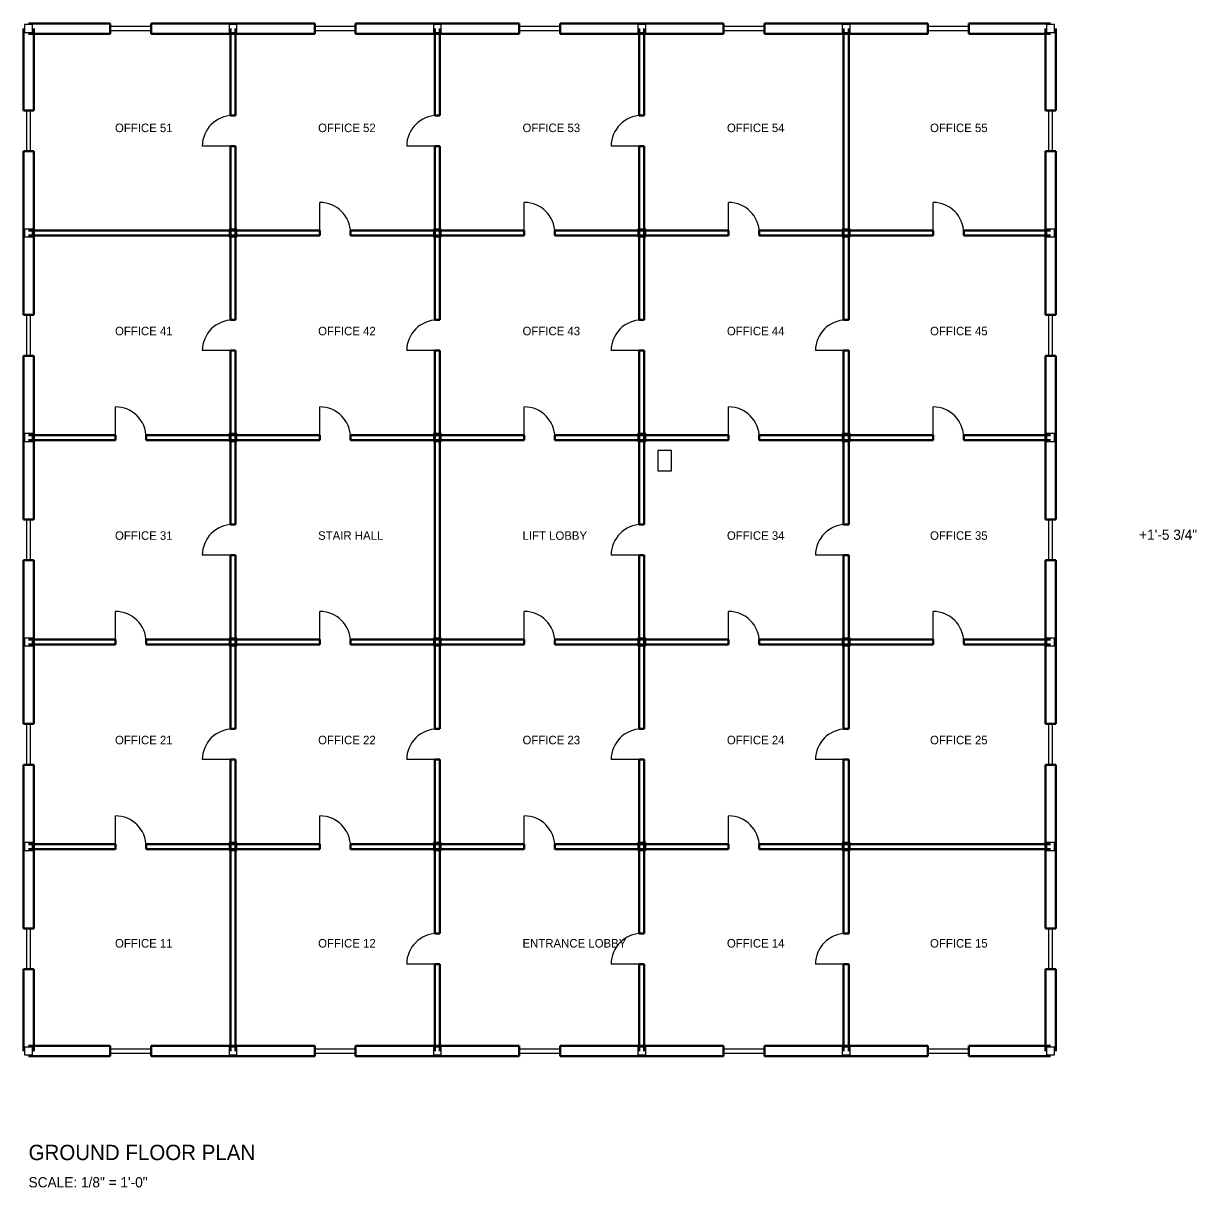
# Model space of a CAD drawing. Header units: inches. Extents: x -6 to 6388, y -158 to 2409.
# Drawn here: x -6 to 1350, y -158 to 1187 of the extents above; entities that cross this region are included whole.
import ezdxf

# ---------------------------------------------------------------- set-up
doc = ezdxf.new("R2010")
doc.units = ezdxf.units.IN
for name, color, linetype in [('COLUMN', 5, 'CONTINUOUS'), ('DOOR', 3, 'CONTINUOUS'), ('SANITARY', 7, 'CONTINUOUS'), ('TEXT', 6, 'CONTINUOUS'), ('WALL', 4, 'CONTINUOUS'), ('WIND', 2, 'CONTINUOUS')]:
    doc.layers.add(name, color=color, linetype=linetype)

msp = doc.modelspace()

# ---------------------------------------------------------------- linework, layer by layer
at = {"layer": 'COLUMN'}
for points in [[(-4.5276, 1176.5748), (4.5276, 1176.5748), (4.5276, 1185.6299), (-4.5276, 1185.6299)], [(231.6929, 1176.5748), (240.748, 1176.5748), (240.748, 1185.6299), (231.6929, 1185.6299)], [(467.9134, 1176.5748), (476.9685, 1176.5748), (476.9685, 1185.6299), (467.9134, 1185.6299)], [(704.1339, 1176.5748), (713.189, 1176.5748), (713.189, 1185.6299), (704.1339, 1185.6299)], [(940.3543, 1176.5748), (949.4094, 1176.5748), (949.4094, 1185.6299), (940.3543, 1185.6299)], [(1176.5748, 1176.5748), (1185.6299, 1176.5748), (1185.6299, 1185.6299), (1176.5748, 1185.6299)], [(-4.5276, 940.3543), (4.5276, 940.3543), (4.5276, 949.4094), (-4.5276, 949.4094)], [(231.6929, 940.3543), (240.748, 940.3543), (240.748, 949.4094), (231.6929, 949.4094)], [(467.9134, 940.3543), (476.9685, 940.3543), (476.9685, 949.4094), (467.9134, 949.4094)], [(704.1339, 940.3543), (713.189, 940.3543), (713.189, 949.4094), (704.1339, 949.4094)], [(940.3543, 940.3543), (949.4094, 940.3543), (949.4094, 949.4094), (940.3543, 949.4094)], [(1176.5748, 940.3543), (1185.6299, 940.3543), (1185.6299, 949.4094), (1176.5748, 949.4094)], [(-4.5276, 704.1339), (4.5276, 704.1339), (4.5276, 713.189), (-4.5276, 713.189)], [(231.6929, 704.1339), (240.748, 704.1339), (240.748, 713.189), (231.6929, 713.189)], [(467.9134, 704.1339), (476.9685, 704.1339), (476.9685, 713.189), (467.9134, 713.189)], [(704.1339, 704.1339), (713.189, 704.1339), (713.189, 713.189), (704.1339, 713.189)], [(940.3543, 704.1339), (949.4094, 704.1339), (949.4094, 713.189), (940.3543, 713.189)], [(1176.5748, 704.1339), (1185.6299, 704.1339), (1185.6299, 713.189), (1176.5748, 713.189)], [(-4.5276, 467.9134), (4.5276, 467.9134), (4.5276, 476.9685), (-4.5276, 476.9685)], [(231.6929, 467.9134), (240.748, 467.9134), (240.748, 476.9685), (231.6929, 476.9685)], [(467.9134, 467.9134), (476.9685, 467.9134), (476.9685, 476.9685), (467.9134, 476.9685)], [(704.1339, 467.9134), (713.189, 467.9134), (713.189, 476.9685), (704.1339, 476.9685)], [(940.3543, 467.9134), (949.4094, 467.9134), (949.4094, 476.9685), (940.3543, 476.9685)], [(1176.5748, 467.9134), (1185.6299, 467.9134), (1185.6299, 476.9685), (1176.5748, 476.9685)], [(-4.5276, 231.6929), (4.5276, 231.6929), (4.5276, 240.748), (-4.5276, 240.748)], [(231.6929, 231.6929), (240.748, 231.6929), (240.748, 240.748), (231.6929, 240.748)], [(467.9134, 231.6929), (476.9685, 231.6929), (476.9685, 240.748), (467.9134, 240.748)], [(704.1339, 231.6929), (713.189, 231.6929), (713.189, 240.748), (704.1339, 240.748)], [(940.3543, 231.6929), (949.4094, 231.6929), (949.4094, 240.748), (940.3543, 240.748)], [(1176.5748, 231.6929), (1185.6299, 231.6929), (1185.6299, 240.748), (1176.5748, 240.748)], [(-4.5276, -4.5276), (4.5276, -4.5276), (4.5276, 4.5276), (-4.5276, 4.5276)], [(231.6929, -4.5276), (240.748, -4.5276), (240.748, 4.5276), (231.6929, 4.5276)], [(467.9134, -4.5276), (476.9685, -4.5276), (476.9685, 4.5276), (467.9134, 4.5276)], [(704.1339, -4.5276), (713.189, -4.5276), (713.189, 4.5276), (704.1339, 4.5276)], [(940.3543, -4.5276), (949.4094, -4.5276), (949.4094, 4.5276), (940.3543, 4.5276)], [(1176.5748, -4.5276), (1185.6299, -4.5276), (1185.6299, 4.5276), (1176.5748, 4.5276)]]:
    msp.add_lwpolyline(points, close=True, dxfattribs=at)
at = {"layer": 'DOOR'}
for p, q in [((236.2205, 1045.2756), (200.7874, 1045.2756)), ((472.4409, 1045.2756), (437.0079, 1045.2756)), ((708.6614, 1045.2756), (673.2283, 1045.2756)), ((336.6142, 944.8819), (336.6142, 980.315)), ((572.8346, 944.8819), (572.8346, 980.315)), ((809.0551, 944.8819), (809.0551, 980.315)), ((1045.2756, 944.8819), (1045.2756, 980.315)), ((236.2205, 809.0551), (200.7874, 809.0551)), ((472.4409, 809.0551), (437.0079, 809.0551)), ((708.6614, 809.0551), (673.2283, 809.0551)), ((944.8819, 809.0551), (909.4488, 809.0551)), ((100.3937, 708.6614), (100.3937, 744.0945)), ((336.6142, 708.6614), (336.6142, 744.0945)), ((572.8346, 708.6614), (572.8346, 744.0945)), ((809.0551, 708.6614), (809.0551, 744.0945)), ((1045.2756, 708.6614), (1045.2756, 744.0945)), ((236.2205, 572.8346), (200.7874, 572.8346)), ((708.6614, 572.8346), (673.2283, 572.8346)), ((944.8819, 572.8346), (909.4488, 572.8346)), ((100.3937, 472.4409), (100.3937, 507.874)), ((336.6142, 472.4409), (336.6142, 507.874)), ((572.8346, 472.4409), (572.8346, 507.874)), ((809.0551, 472.4409), (809.0551, 507.874)), ((1045.2756, 472.4409), (1045.2756, 507.874)), ((236.2205, 336.6142), (200.7874, 336.6142)), ((472.4409, 336.6142), (437.0079, 336.6142)), ((708.6614, 336.6142), (673.2283, 336.6142)), ((944.8819, 336.6142), (909.4488, 336.6142)), ((100.3937, 236.2205), (100.3937, 271.6535)), ((336.6142, 236.2205), (336.6142, 271.6535)), ((572.8346, 236.2205), (572.8346, 271.6535)), ((809.0551, 236.2205), (809.0551, 271.6535)), ((472.4409, 100.3937), (437.0079, 100.3937)), ((708.6614, 100.3937), (673.2283, 100.3937)), ((944.8819, 100.3937), (909.4488, 100.3937))]:
    msp.add_line(p, q, dxfattribs=at)
for centre, start, end in [((236.2205, 1045.2756), 90, 180), ((472.4409, 1045.2756), 90, 180), ((708.6614, 1045.2756), 90, 180), ((336.6142, 944.8819), 0, 90), ((572.8346, 944.8819), 0, 90), ((809.0551, 944.8819), 0, 90), ((1045.2756, 944.8819), 0, 90), ((236.2205, 809.0551), 90, 180), ((472.4409, 809.0551), 90, 180), ((708.6614, 809.0551), 90, 180), ((944.8819, 809.0551), 90, 180), ((100.3937, 708.6614), 0, 90), ((336.6142, 708.6614), 0, 90), ((572.8346, 708.6614), 0, 90), ((809.0551, 708.6614), 0, 90), ((1045.2756, 708.6614), 0, 90), ((236.2205, 572.8346), 90, 180), ((708.6614, 572.8346), 90, 180), ((944.8819, 572.8346), 90, 180), ((100.3937, 472.4409), 0, 90), ((336.6142, 472.4409), 0, 90), ((572.8346, 472.4409), 0, 90), ((809.0551, 472.4409), 0, 90), ((1045.2756, 472.4409), 0, 90), ((236.2205, 336.6142), 90, 180), ((472.4409, 336.6142), 90, 180), ((708.6614, 336.6142), 90, 180), ((944.8819, 336.6142), 90, 180), ((100.3937, 236.2205), 0, 90), ((336.6142, 236.2205), 0, 90), ((572.8346, 236.2205), 0, 90), ((809.0551, 236.2205), 0, 90), ((472.4409, 100.3937), 90, 180), ((708.6614, 100.3937), 90, 180), ((944.8819, 100.3937), 90, 180)]:
    msp.add_arc(centre, 35.4331, start, end, dxfattribs=at)
at = {"layer": 'SANITARY'}
msp.add_lwpolyline([(727.3622, 670.2756), (743.1102, 670.2756), (743.1102, 693.8976), (727.3622, 693.8976)], close=True, dxfattribs=at)
at = {"layer": 'WALL', "lineweight": 50}
for p, q in [((-5.9055, 1086.6142), (-5.9055, 1181.1024)), ((94.4882, 1187.0079), (0, 1187.0079)), ((5.9055, 1181.1024), (5.9055, 1086.6142)), ((94.4882, 1175.1969), (94.4882, 1187.0079)), ((236.2205, 1187.0079), (141.7323, 1187.0079)), ((141.7323, 1175.1969), (141.7323, 1187.0079)), ((233.2677, 1080.7087), (233.2677, 1181.1024)), ((330.7087, 1187.0079), (236.2205, 1187.0079)), ((239.1732, 1181.1024), (239.1732, 1080.7087)), ((330.7087, 1175.1969), (330.7087, 1187.0079)), ((472.4409, 1187.0079), (377.9528, 1187.0079)), ((377.9528, 1175.1969), (377.9528, 1187.0079)), ((469.4882, 1080.7087), (469.4882, 1181.1024)), ((566.9291, 1187.0079), (472.4409, 1187.0079)), ((475.3937, 1181.1024), (475.3937, 1080.7087)), ((566.9291, 1175.1969), (566.9291, 1187.0079)), ((708.6614, 1187.0079), (614.1732, 1187.0079)), ((614.1732, 1175.1969), (614.1732, 1187.0079)), ((705.7087, 1080.7087), (705.7087, 1181.1024)), ((803.1496, 1187.0079), (708.6614, 1187.0079)), ((711.6142, 1181.1024), (711.6142, 1080.7087)), ((803.1496, 1175.1969), (803.1496, 1187.0079)), ((944.8819, 1187.0079), (850.3937, 1187.0079)), ((850.3937, 1175.1969), (850.3937, 1187.0079)), ((941.9291, 944.8819), (941.9291, 1181.1024)), ((1039.3701, 1187.0079), (944.8819, 1187.0079)), ((947.8346, 1181.1024), (947.8346, 944.8819)), ((1039.3701, 1175.1969), (1039.3701, 1187.0079)), ((1181.1024, 1187.0079), (1086.6142, 1187.0079)), ((1086.6142, 1175.1969), (1086.6142, 1187.0079)), ((1175.1969, 1086.6142), (1175.1969, 1181.1024)), ((1187.0079, 1181.1024), (1187.0079, 1086.6142)), ((0, 1175.1969), (94.4882, 1175.1969)), ((141.7323, 1175.1969), (236.2205, 1175.1969)), ((236.2205, 1175.1969), (330.7087, 1175.1969)), ((377.9528, 1175.1969), (472.4409, 1175.1969)), ((472.4409, 1175.1969), (566.9291, 1175.1969)), ((614.1732, 1175.1969), (708.6614, 1175.1969)), ((708.6614, 1175.1969), (803.1496, 1175.1969)), ((850.3937, 1175.1969), (944.8819, 1175.1969)), ((944.8819, 1175.1969), (1039.3701, 1175.1969)), ((1086.6142, 1175.1969), (1181.1024, 1175.1969)), ((-5.9055, 1086.6142), (5.9055, 1086.6142)), ((1175.1969, 1086.6142), (1187.0079, 1086.6142)), ((233.2677, 1080.7087), (239.1732, 1080.7087)), ((469.4882, 1080.7087), (475.3937, 1080.7087)), ((705.7087, 1080.7087), (711.6142, 1080.7087)), ((233.2677, 944.8819), (233.2677, 1045.2756)), ((233.2677, 1045.2756), (239.1732, 1045.2756)), ((239.1732, 1045.2756), (239.1732, 944.8819)), ((469.4882, 944.8819), (469.4882, 1045.2756)), ((469.4882, 1045.2756), (475.3937, 1045.2756)), ((475.3937, 1045.2756), (475.3937, 944.8819)), ((705.7087, 944.8819), (705.7087, 1045.2756)), ((705.7087, 1045.2756), (711.6142, 1045.2756)), ((711.6142, 1045.2756), (711.6142, 944.8819)), ((-5.9055, 944.8819), (-5.9055, 1039.3701)), ((-5.9055, 1039.3701), (5.9055, 1039.3701)), ((5.9055, 1039.3701), (5.9055, 944.8819)), ((1175.1969, 944.8819), (1175.1969, 1039.3701)), ((1175.1969, 1039.3701), (1187.0079, 1039.3701)), ((1187.0079, 1039.3701), (1187.0079, 944.8819)), ((-5.9055, 850.3937), (-5.9055, 944.8819)), ((236.2205, 947.8346), (0, 947.8346)), ((0, 941.9291), (236.2205, 941.9291)), ((5.9055, 944.8819), (5.9055, 850.3937)), ((233.2677, 844.4882), (233.2677, 944.8819)), ((336.6142, 947.8346), (236.2205, 947.8346)), ((236.2205, 941.9291), (336.6142, 941.9291)), ((239.1732, 944.8819), (239.1732, 844.4882)), ((336.6142, 941.9291), (336.6142, 947.8346)), ((472.4409, 947.8346), (372.0472, 947.8346)), ((372.0472, 941.9291), (372.0472, 947.8346)), ((372.0472, 941.9291), (472.4409, 941.9291)), ((469.4882, 844.4882), (469.4882, 944.8819)), ((572.8346, 947.8346), (472.4409, 947.8346)), ((472.4409, 941.9291), (572.8346, 941.9291)), ((475.3937, 944.8819), (475.3937, 844.4882)), ((572.8346, 941.9291), (572.8346, 947.8346)), ((708.6614, 947.8346), (608.2677, 947.8346)), ((608.2677, 941.9291), (608.2677, 947.8346)), ((608.2677, 941.9291), (708.6614, 941.9291)), ((705.7087, 844.4882), (705.7087, 944.8819)), ((809.0551, 947.8346), (708.6614, 947.8346)), ((708.6614, 941.9291), (809.0551, 941.9291)), ((711.6142, 944.8819), (711.6142, 844.4882)), ((809.0551, 941.9291), (809.0551, 947.8346)), ((944.8819, 947.8346), (844.4882, 947.8346)), ((844.4882, 941.9291), (844.4882, 947.8346)), ((844.4882, 941.9291), (944.8819, 941.9291)), ((941.9291, 844.4882), (941.9291, 944.8819)), ((1045.2756, 947.8346), (944.8819, 947.8346)), ((944.8819, 941.9291), (1045.2756, 941.9291)), ((947.8346, 944.8819), (947.8346, 844.4882)), ((1045.2756, 941.9291), (1045.2756, 947.8346)), ((1181.1024, 947.8346), (1080.7087, 947.8346)), ((1080.7087, 941.9291), (1080.7087, 947.8346)), ((1080.7087, 941.9291), (1181.1024, 941.9291)), ((1175.1969, 850.3937), (1175.1969, 944.8819)), ((1187.0079, 944.8819), (1187.0079, 850.3937)), ((-5.9055, 850.3937), (5.9055, 850.3937)), ((233.2677, 844.4882), (239.1732, 844.4882)), ((469.4882, 844.4882), (475.3937, 844.4882)), ((705.7087, 844.4882), (711.6142, 844.4882)), ((941.9291, 844.4882), (947.8346, 844.4882)), ((1175.1969, 850.3937), (1187.0079, 850.3937)), ((-5.9055, 708.6614), (-5.9055, 803.1496)), ((-5.9055, 803.1496), (5.9055, 803.1496)), ((5.9055, 803.1496), (5.9055, 708.6614)), ((233.2677, 708.6614), (233.2677, 809.0551)), ((233.2677, 809.0551), (239.1732, 809.0551)), ((239.1732, 809.0551), (239.1732, 708.6614)), ((469.4882, 708.6614), (469.4882, 809.0551)), ((469.4882, 809.0551), (475.3937, 809.0551)), ((475.3937, 809.0551), (475.3937, 708.6614)), ((705.7087, 708.6614), (705.7087, 809.0551)), ((705.7087, 809.0551), (711.6142, 809.0551)), ((711.6142, 809.0551), (711.6142, 708.6614)), ((941.9291, 708.6614), (941.9291, 809.0551)), ((941.9291, 809.0551), (947.8346, 809.0551)), ((947.8346, 809.0551), (947.8346, 708.6614)), ((1175.1969, 708.6614), (1175.1969, 803.1496)), ((1175.1969, 803.1496), (1187.0079, 803.1496)), ((1187.0079, 803.1496), (1187.0079, 708.6614)), ((-5.9055, 614.1732), (-5.9055, 708.6614)), ((100.3937, 711.6142), (0, 711.6142)), ((0, 705.7087), (100.3937, 705.7087)), ((5.9055, 708.6614), (5.9055, 614.1732)), ((100.3937, 705.7087), (100.3937, 711.6142)), ((236.2205, 711.6142), (135.8268, 711.6142)), ((135.8268, 705.7087), (135.8268, 711.6142)), ((135.8268, 705.7087), (236.2205, 705.7087)), ((233.2677, 608.2677), (233.2677, 708.6614)), ((336.6142, 711.6142), (236.2205, 711.6142)), ((236.2205, 705.7087), (336.6142, 705.7087)), ((239.1732, 708.6614), (239.1732, 608.2677)), ((336.6142, 705.7087), (336.6142, 711.6142)), ((472.4409, 711.6142), (372.0472, 711.6142)), ((372.0472, 705.7087), (372.0472, 711.6142)), ((372.0472, 705.7087), (472.4409, 705.7087)), ((469.4882, 472.4409), (469.4882, 708.6614)), ((572.8346, 711.6142), (472.4409, 711.6142)), ((472.4409, 705.7087), (572.8346, 705.7087)), ((475.3937, 708.6614), (475.3937, 472.4409)), ((572.8346, 705.7087), (572.8346, 711.6142)), ((708.6614, 711.6142), (608.2677, 711.6142)), ((608.2677, 705.7087), (608.2677, 711.6142)), ((608.2677, 705.7087), (708.6614, 705.7087)), ((705.7087, 608.2677), (705.7087, 708.6614)), ((809.0551, 711.6142), (708.6614, 711.6142)), ((708.6614, 705.7087), (809.0551, 705.7087)), ((711.6142, 708.6614), (711.6142, 608.2677)), ((809.0551, 705.7087), (809.0551, 711.6142)), ((944.8819, 711.6142), (844.4882, 711.6142)), ((844.4882, 705.7087), (844.4882, 711.6142)), ((844.4882, 705.7087), (944.8819, 705.7087)), ((941.9291, 608.2677), (941.9291, 708.6614)), ((1045.2756, 711.6142), (944.8819, 711.6142)), ((944.8819, 705.7087), (1045.2756, 705.7087)), ((947.8346, 708.6614), (947.8346, 608.2677)), ((1045.2756, 705.7087), (1045.2756, 711.6142)), ((1181.1024, 711.6142), (1080.7087, 711.6142)), ((1080.7087, 705.7087), (1080.7087, 711.6142)), ((1080.7087, 705.7087), (1181.1024, 705.7087)), ((1175.1969, 614.1732), (1175.1969, 708.6614)), ((1187.0079, 708.6614), (1187.0079, 614.1732)), ((-5.9055, 614.1732), (5.9055, 614.1732)), ((1175.1969, 614.1732), (1187.0079, 614.1732)), ((233.2677, 608.2677), (239.1732, 608.2677)), ((705.7087, 608.2677), (711.6142, 608.2677)), ((941.9291, 608.2677), (947.8346, 608.2677)), ((233.2677, 472.4409), (233.2677, 572.8346)), ((233.2677, 572.8346), (239.1732, 572.8346)), ((239.1732, 572.8346), (239.1732, 472.4409)), ((705.7087, 472.4409), (705.7087, 572.8346)), ((705.7087, 572.8346), (711.6142, 572.8346)), ((711.6142, 572.8346), (711.6142, 472.4409)), ((941.9291, 472.4409), (941.9291, 572.8346)), ((941.9291, 572.8346), (947.8346, 572.8346)), ((947.8346, 572.8346), (947.8346, 472.4409)), ((-5.9055, 472.4409), (-5.9055, 566.9291)), ((-5.9055, 566.9291), (5.9055, 566.9291)), ((5.9055, 566.9291), (5.9055, 472.4409)), ((1175.1969, 472.4409), (1175.1969, 566.9291)), ((1175.1969, 566.9291), (1187.0079, 566.9291)), ((1187.0079, 566.9291), (1187.0079, 472.4409)), ((100.3937, 475.3937), (0, 475.3937)), ((100.3937, 469.4882), (100.3937, 475.3937)), ((236.2205, 475.3937), (135.8268, 475.3937)), ((135.8268, 469.4882), (135.8268, 475.3937)), ((336.6142, 475.3937), (236.2205, 475.3937)), ((336.6142, 469.4882), (336.6142, 475.3937)), ((472.4409, 475.3937), (372.0472, 475.3937)), ((372.0472, 469.4882), (372.0472, 475.3937)), ((572.8346, 475.3937), (472.4409, 475.3937)), ((572.8346, 469.4882), (572.8346, 475.3937)), ((708.6614, 475.3937), (608.2677, 475.3937)), ((608.2677, 469.4882), (608.2677, 475.3937)), ((809.0551, 475.3937), (708.6614, 475.3937)), ((809.0551, 469.4882), (809.0551, 475.3937)), ((944.8819, 475.3937), (844.4882, 475.3937)), ((844.4882, 469.4882), (844.4882, 475.3937)), ((1045.2756, 475.3937), (944.8819, 475.3937)), ((1045.2756, 469.4882), (1045.2756, 475.3937)), ((1181.1024, 475.3937), (1080.7087, 475.3937)), ((1080.7087, 469.4882), (1080.7087, 475.3937)), ((-5.9055, 377.9528), (-5.9055, 472.4409)), ((0, 469.4882), (100.3937, 469.4882)), ((5.9055, 472.4409), (5.9055, 377.9528)), ((135.8268, 469.4882), (236.2205, 469.4882)), ((233.2677, 372.0472), (233.2677, 472.4409)), ((236.2205, 469.4882), (336.6142, 469.4882)), ((239.1732, 472.4409), (239.1732, 372.0472)), ((372.0472, 469.4882), (472.4409, 469.4882)), ((469.4882, 372.0472), (469.4882, 472.4409)), ((472.4409, 469.4882), (572.8346, 469.4882)), ((475.3937, 472.4409), (475.3937, 372.0472)), ((608.2677, 469.4882), (708.6614, 469.4882)), ((705.7087, 372.0472), (705.7087, 472.4409)), ((708.6614, 469.4882), (809.0551, 469.4882)), ((711.6142, 472.4409), (711.6142, 372.0472)), ((844.4882, 469.4882), (944.8819, 469.4882)), ((941.9291, 372.0472), (941.9291, 472.4409)), ((944.8819, 469.4882), (1045.2756, 469.4882)), ((947.8346, 472.4409), (947.8346, 372.0472)), ((1080.7087, 469.4882), (1181.1024, 469.4882)), ((1175.1969, 377.9528), (1175.1969, 472.4409)), ((1187.0079, 472.4409), (1187.0079, 377.9528)), ((-5.9055, 377.9528), (5.9055, 377.9528)), ((233.2677, 372.0472), (239.1732, 372.0472)), ((469.4882, 372.0472), (475.3937, 372.0472)), ((705.7087, 372.0472), (711.6142, 372.0472)), ((941.9291, 372.0472), (947.8346, 372.0472)), ((1175.1969, 377.9528), (1187.0079, 377.9528)), ((-5.9055, 236.2205), (-5.9055, 330.7087)), ((-5.9055, 330.7087), (5.9055, 330.7087)), ((5.9055, 330.7087), (5.9055, 236.2205)), ((233.2677, 236.2205), (233.2677, 336.6142)), ((233.2677, 336.6142), (239.1732, 336.6142)), ((239.1732, 336.6142), (239.1732, 236.2205)), ((469.4882, 236.2205), (469.4882, 336.6142)), ((469.4882, 336.6142), (475.3937, 336.6142)), ((475.3937, 336.6142), (475.3937, 236.2205)), ((705.7087, 236.2205), (705.7087, 336.6142)), ((705.7087, 336.6142), (711.6142, 336.6142)), ((711.6142, 336.6142), (711.6142, 236.2205)), ((941.9291, 236.2205), (941.9291, 336.6142)), ((941.9291, 336.6142), (947.8346, 336.6142)), ((947.8346, 336.6142), (947.8346, 236.2205)), ((1175.1969, 236.2205), (1175.1969, 330.7087)), ((1175.1969, 330.7087), (1187.0079, 330.7087)), ((1187.0079, 330.7087), (1187.0079, 236.2205)), ((-5.9055, 141.7323), (-5.9055, 236.2205)), ((100.3937, 239.1732), (0, 239.1732)), ((0, 233.2677), (100.3937, 233.2677)), ((5.9055, 236.2205), (5.9055, 141.7323)), ((100.3937, 233.2677), (100.3937, 239.1732)), ((236.2205, 239.1732), (135.8268, 239.1732)), ((135.8268, 233.2677), (135.8268, 239.1732)), ((135.8268, 233.2677), (236.2205, 233.2677)), ((233.2677, 0), (233.2677, 236.2205)), ((336.6142, 239.1732), (236.2205, 239.1732)), ((236.2205, 233.2677), (336.6142, 233.2677)), ((239.1732, 236.2205), (239.1732, 0)), ((336.6142, 233.2677), (336.6142, 239.1732)), ((472.4409, 239.1732), (372.0472, 239.1732)), ((372.0472, 233.2677), (372.0472, 239.1732)), ((372.0472, 233.2677), (472.4409, 233.2677)), ((469.4882, 135.8268), (469.4882, 236.2205)), ((572.8346, 239.1732), (472.4409, 239.1732)), ((472.4409, 233.2677), (572.8346, 233.2677)), ((475.3937, 236.2205), (475.3937, 135.8268)), ((572.8346, 233.2677), (572.8346, 239.1732)), ((708.6614, 239.1732), (608.2677, 239.1732)), ((608.2677, 233.2677), (608.2677, 239.1732)), ((608.2677, 233.2677), (708.6614, 233.2677)), ((705.7087, 135.8268), (705.7087, 236.2205)), ((809.0551, 239.1732), (708.6614, 239.1732)), ((708.6614, 233.2677), (809.0551, 233.2677)), ((711.6142, 236.2205), (711.6142, 135.8268)), ((809.0551, 233.2677), (809.0551, 239.1732)), ((944.8819, 239.1732), (844.4882, 239.1732)), ((844.4882, 233.2677), (844.4882, 239.1732)), ((844.4882, 233.2677), (944.8819, 233.2677)), ((941.9291, 135.8268), (941.9291, 236.2205)), ((1181.1024, 239.1732), (944.8819, 239.1732)), ((944.8819, 233.2677), (1181.1024, 233.2677)), ((947.8346, 236.2205), (947.8346, 135.8268)), ((1175.1969, 141.7323), (1175.1969, 236.2205)), ((1187.0079, 236.2205), (1187.0079, 141.7323)), ((-5.9055, 141.7323), (5.9055, 141.7323)), ((469.4882, 135.8268), (475.3937, 135.8268)), ((705.7087, 135.8268), (711.6142, 135.8268)), ((941.9291, 135.8268), (947.8346, 135.8268)), ((1175.1969, 141.7323), (1187.0079, 141.7323)), ((469.4882, 0), (469.4882, 100.3937)), ((469.4882, 100.3937), (475.3937, 100.3937)), ((475.3937, 100.3937), (475.3937, 0)), ((705.7087, 0), (705.7087, 100.3937)), ((705.7087, 100.3937), (711.6142, 100.3937)), ((711.6142, 100.3937), (711.6142, 0)), ((941.9291, 0), (941.9291, 100.3937)), ((941.9291, 100.3937), (947.8346, 100.3937)), ((947.8346, 100.3937), (947.8346, 0)), ((-5.9055, 0), (-5.9055, 94.4882)), ((-5.9055, 94.4882), (5.9055, 94.4882)), ((5.9055, 94.4882), (5.9055, 0)), ((1175.1969, 0), (1175.1969, 94.4882)), ((1175.1969, 94.4882), (1187.0079, 94.4882)), ((1187.0079, 94.4882), (1187.0079, 0)), ((94.4882, 5.9055), (0, 5.9055)), ((94.4882, -5.9055), (94.4882, 5.9055)), ((236.2205, 5.9055), (141.7323, 5.9055)), ((141.7323, -5.9055), (141.7323, 5.9055)), ((330.7087, 5.9055), (236.2205, 5.9055)), ((330.7087, -5.9055), (330.7087, 5.9055)), ((472.4409, 5.9055), (377.9528, 5.9055)), ((377.9528, -5.9055), (377.9528, 5.9055)), ((566.9291, 5.9055), (472.4409, 5.9055)), ((566.9291, -5.9055), (566.9291, 5.9055)), ((708.6614, 5.9055), (614.1732, 5.9055)), ((614.1732, -5.9055), (614.1732, 5.9055)), ((803.1496, 5.9055), (708.6614, 5.9055)), ((803.1496, -5.9055), (803.1496, 5.9055)), ((944.8819, 5.9055), (850.3937, 5.9055)), ((850.3937, -5.9055), (850.3937, 5.9055)), ((1039.3701, 5.9055), (944.8819, 5.9055)), ((1039.3701, -5.9055), (1039.3701, 5.9055)), ((1181.1024, 5.9055), (1086.6142, 5.9055)), ((1086.6142, -5.9055), (1086.6142, 5.9055)), ((0, -5.9055), (94.4882, -5.9055)), ((141.7323, -5.9055), (236.2205, -5.9055)), ((236.2205, -5.9055), (330.7087, -5.9055)), ((377.9528, -5.9055), (472.4409, -5.9055)), ((472.4409, -5.9055), (566.9291, -5.9055)), ((614.1732, -5.9055), (708.6614, -5.9055)), ((708.6614, -5.9055), (803.1496, -5.9055)), ((850.3937, -5.9055), (944.8819, -5.9055)), ((944.8819, -5.9055), (1039.3701, -5.9055)), ((1086.6142, -5.9055), (1181.1024, -5.9055))]:
    msp.add_line(p, q, dxfattribs=at)
at = {"layer": 'WIND'}
for points in [[(94.4882, 1178.7402), (141.7323, 1178.7402), (141.7323, 1183.4646), (94.4882, 1183.4646)], [(330.7087, 1178.7402), (377.9528, 1178.7402), (377.9528, 1183.4646), (330.7087, 1183.4646)], [(566.9291, 1178.7402), (614.1732, 1178.7402), (614.1732, 1183.4646), (566.9291, 1183.4646)], [(803.1496, 1178.7402), (850.3937, 1178.7402), (850.3937, 1183.4646), (803.1496, 1183.4646)], [(1039.3701, 1178.7402), (1086.6142, 1178.7402), (1086.6142, 1183.4646), (1039.3701, 1183.4646)], [(-2.3622, 1039.3701), (2.3622, 1039.3701), (2.3622, 1086.6142), (-2.3622, 1086.6142)], [(1178.7402, 1039.3701), (1183.4646, 1039.3701), (1183.4646, 1086.6142), (1178.7402, 1086.6142)], [(-2.3622, 803.1496), (2.3622, 803.1496), (2.3622, 850.3937), (-2.3622, 850.3937)], [(1178.7402, 803.1496), (1183.4646, 803.1496), (1183.4646, 850.3937), (1178.7402, 850.3937)], [(-2.3622, 566.9291), (2.3622, 566.9291), (2.3622, 614.1732), (-2.3622, 614.1732)], [(1178.7402, 566.9291), (1183.4646, 566.9291), (1183.4646, 614.1732), (1178.7402, 614.1732)], [(-2.3622, 330.7087), (2.3622, 330.7087), (2.3622, 377.9528), (-2.3622, 377.9528)], [(1178.7402, 330.7087), (1183.4646, 330.7087), (1183.4646, 377.9528), (1178.7402, 377.9528)], [(-2.3622, 94.4882), (2.3622, 94.4882), (2.3622, 141.7323), (-2.3622, 141.7323)], [(1178.7402, 94.4882), (1183.4646, 94.4882), (1183.4646, 141.7323), (1178.7402, 141.7323)], [(94.4882, -2.3622), (141.7323, -2.3622), (141.7323, 2.3622), (94.4882, 2.3622)], [(330.7087, -2.3622), (377.9528, -2.3622), (377.9528, 2.3622), (330.7087, 2.3622)], [(566.9291, -2.3622), (614.1732, -2.3622), (614.1732, 2.3622), (566.9291, 2.3622)], [(803.1496, -2.3622), (850.3937, -2.3622), (850.3937, 2.3622), (803.1496, 2.3622)], [(1039.3701, -2.3622), (1086.6142, -2.3622), (1086.6142, 2.3622), (1039.3701, 2.3622)]]:
    msp.add_lwpolyline(points, close=True, dxfattribs=at)

# ---------------------------------------------------------------- texts
at = {"layer": 'TEXT'}
for s, height, p in [('OFFICE 51', 9.8425, (99.9016, 1061.5157)), ('OFFICE 52', 9.8425, (334.6457, 1061.5157)), ('OFFICE 53', 9.8425, (570.8661, 1061.5157)), ('OFFICE 54', 9.8425, (807.0866, 1061.5157)), ('OFFICE 55', 9.8425, (1041.8307, 1061.5157)), ('OFFICE 41', 9.8425, (99.9016, 826.7717)), ('OFFICE 42', 9.8425, (334.6457, 826.7717)), ('OFFICE 43', 9.8425, (570.8661, 826.7717)), ('OFFICE 44', 9.8425, (807.0866, 826.7717)), ('OFFICE 45', 9.8425, (1041.8307, 826.7717)), ('OFFICE 31', 9.8425, (99.9016, 590.5512)), ('STAIR HALL', 9.8425, (334.6457, 590.5512)), ('LIFT LOBBY', 9.8425, (570.8661, 590.5512)), ('OFFICE 34', 9.8425, (807.0866, 590.5512)), ('OFFICE 35', 9.8425, (1041.8307, 590.5512)), ('+1\'-5 3/4"', 11.811, (1283.4646, 590.5512)), ('OFFICE 21', 9.8425, (99.9016, 354.3307)), ('OFFICE 22', 9.8425, (334.6457, 354.3307)), ('OFFICE 23', 9.8425, (570.8661, 354.3307)), ('OFFICE 24', 9.8425, (807.0866, 354.3307)), ('OFFICE 25', 9.8425, (1041.8307, 354.3307)), ('OFFICE 11', 9.8425, (99.9016, 119.5866)), ('OFFICE 12', 9.8425, (334.6457, 119.5866)), ('ENTRANCE LOBBY', 9.8425, (570.8661, 119.5866)), ('OFFICE 14', 9.8425, (807.0866, 119.5866)), ('OFFICE 15', 9.8425, (1041.8307, 119.5866)), ('GROUND FLOOR PLAN', 17.7165, (0, -125.9843)), ('SCALE: 1/8" = 1\'-0"', 11.811, (0, -157.4803))]:
    msp.add_text(s, height=height, dxfattribs=at).set_placement(p)

doc.saveas('drawing.dxf')
